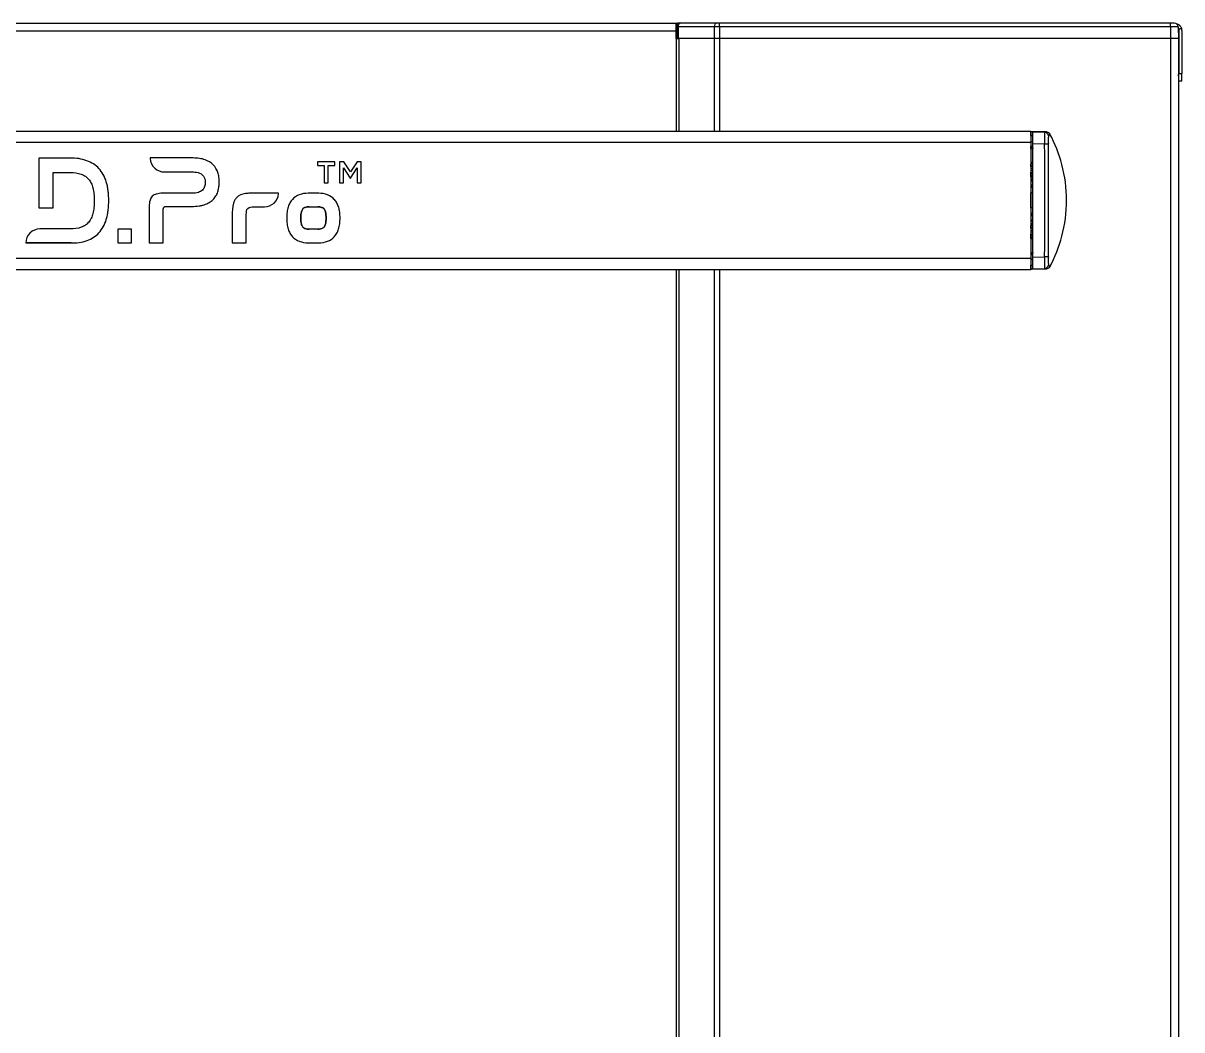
# Model space of a CAD drawing. Header units: millimetres. Extents: x -36 to 4467, y 2 to 3322.
# Drawn here: x 2793.3 to 3094.2, y 1658.7 to 1920 of the extents above; entities that cross this region are included whole.
import ezdxf

# ---------------------------------------------------------------- set-up
doc = ezdxf.new("R2010")
doc.units = ezdxf.units.MM

msp = doc.modelspace()

# ---------------------------------------------------------------- linework, layer by layer
for p, q in [((2623.69, 1920.05), (2962.86, 1920.05)), ((2963.2, 1919.95), (2962.85, 1919.95)), ((2962.86, 1918.05), (2962.86, 1920.05)), ((2963.19, 1919.06), (2963.2, 1920.05)), ((2964.06, 1920.05), (2963.21, 1920.05)), ((2963.21, 1919.06), (2963.21, 1920.05)), ((2973.43, 1920.05), (2964.06, 1920.05)), ((2974.1, 1920.05), (2973.43, 1920.05)), ((3091.27, 1920.05), (2974.1, 1920.05)), ((2974.1, 1919.06), (2974.1, 1920.05)), ((3092.22, 1920.05), (3091.27, 1920.05)), ((3091.27, 1919.06), (3091.27, 1920.05)), ((2623.69, 1918.05), (2962.86, 1918.05)), ((2962.86, 1918.75), (2962.86, 1918.05)), ((2963.17, 1918.15), (2962.86, 1918.15)), ((2962.86, 1918.05), (2962.86, 1916.05)), ((2962.86, 1916.05), (2962.86, 1918.05)), ((2962.86, 1918.05), (2962.86, 1916.05)), ((2963.13, 1916.05), (2963.19, 1919.06)), ((2963.21, 1919.06), (2963.19, 1919.06)), ((2963.21, 1919.06), (2963.19, 1916.05)), ((2963.35, 1919.06), (2963.33, 1916.05)), ((2972.72, 1919.06), (2963.35, 1919.06)), ((2972.72, 1919.06), (2972.68, 1916.05)), ((2974.1, 1919.06), (2972.72, 1919.06)), ((3091.27, 1919.06), (2974.1, 1919.06)), ((2974.1, 1919.06), (2974.1, 1916.05)), ((3091.27, 1919.06), (3091.27, 1916.05)), ((3093.22, 1919.06), (3091.27, 1919.06)), ((3093.22, 1919.06), (3093.27, 1916.05)), ((3093.37, 1918.15), (3093.23, 1918.15)), ((3093.37, 1918.67), (3093.37, 1918.15)), ((3093.37, 1918.45), (3093.37, 1918.15)), ((3093.37, 1918.15), (3093.37, 1906.95)), ((3093.37, 1918.15), (3093.37, 1906.95)), ((3094.17, 1918.15), (3094.17, 1906.95)), ((2962.86, 1916.05), (2963.51, 1916.05)), ((2962.86, 1916.05), (2962.86, 1892.04)), ((2972.68, 1916.05), (2963.51, 1916.05)), ((2963.57, 1916.05), (2963.57, 1892.04)), ((2974.1, 1916.05), (2972.68, 1916.05)), ((2972.69, 1916.05), (2972.69, 1892.04)), ((3091.27, 1916.05), (2974.1, 1916.05)), ((3091.27, 1916.05), (2974.1, 1916.05)), ((2974.1, 1916.05), (2974.1, 1892.04)), ((3093.27, 1916.05), (3091.27, 1916.05)), ((3093.27, 1916.05), (3091.27, 1916.05)), ((3091.27, 1916.05), (3091.27, 1498.55)), ((3093.27, 1916.05), (3093.27, 1498.55)), ((3093.37, 1904.95), (3093.37, 1906.95)), ((3093.37, 1906.95), (3094.17, 1906.95)), ((3094.17, 1904.95), (3093.37, 1904.95)), ((3094.17, 1904.95), (3094.17, 1906.95)), ((3093.27, 1901.2), (3093.27, 1901.2)), ((2531.58, 1892.05), (3054.96, 1892.05)), ((3054.97, 1892.04), (3054.97, 1889.05)), ((3059.05, 1891.8), (3054.97, 1891.94)), ((3054.97, 1891.85), (3054.99, 1891.85)), ((3054.97, 1890.85), (3055.47, 1890.85)), ((3054.99, 1890.85), (3054.99, 1891.85)), ((3055.47, 1891.83), (3055.47, 1891.83)), ((3055.47, 1888.84), (3055.47, 1891.83)), ((3055.47, 1891.83), (3058.55, 1891.73)), ((3054.97, 1889.05), (2531.57, 1889.05)), ((3054.97, 1889.35), (3055.47, 1889.35)), ((3054.97, 1889.05), (3054.97, 1859.05)), ((3054.97, 1888.15), (3055.47, 1888.15)), ((3054.97, 1887.55), (3054.97, 1888.05)), ((3054.97, 1887.55), (3054.97, 1887.55)), ((3054.97, 1887.55), (3055.47, 1887.55)), ((3054.97, 1887.55), (3054.97, 1883.95)), ((3055.47, 1859.26), (3055.47, 1888.84)), ((3055.47, 1888.84), (3058.54, 1888.73)), ((2805.54, 1885.02), (2797.32, 1885.02)), ((2797.32, 1885.02), (2797.32, 1872.12)), ((2797.32, 1885.02), (2797.32, 1872.12)), ((2805.54, 1885.02), (2797.32, 1885.02)), ((2826.24, 1885.05), (2826.26, 1884.88)), ((2837.39, 1885.05), (2826.24, 1885.05)), ((2826.24, 1885.05), (2826.26, 1884.88)), ((2837.39, 1885.05), (2826.24, 1885.05)), ((2874.25, 1884.02), (2869.72, 1884.02)), ((2869.72, 1884.02), (2869.72, 1883.07)), ((2869.72, 1884.02), (2869.72, 1883.07)), ((2874.25, 1884.02), (2869.72, 1884.02)), ((2874.25, 1883.07), (2874.25, 1884.02)), ((2874.25, 1883.07), (2874.25, 1884.02)), ((2876.59, 1884.02), (2875.45, 1884.02)), ((2875.45, 1884.02), (2875.45, 1878.58)), ((2875.45, 1884.02), (2875.45, 1878.58)), ((2876.59, 1884.02), (2875.45, 1884.02)), ((2878.28, 1881.44), (2876.59, 1884.02)), ((2878.28, 1881.44), (2876.59, 1884.02)), ((2879.97, 1884.02), (2878.28, 1881.44)), ((2879.97, 1884.02), (2878.28, 1881.44)), ((2881.08, 1884.02), (2879.97, 1884.02)), ((2881.08, 1884.02), (2879.97, 1884.02)), ((2881.08, 1878.58), (2881.08, 1884.02)), ((2881.08, 1878.58), (2881.08, 1884.02)), ((3054.97, 1883.95), (3054.97, 1883.95)), ((3054.97, 1883.95), (3055.47, 1883.95)), ((3054.97, 1883.95), (3054.97, 1883.45)), ((2801.07, 1872.12), (2801.07, 1881.27)), ((2801.07, 1881.27), (2805.54, 1881.27)), ((2801.07, 1881.27), (2805.54, 1881.27)), ((2801.07, 1872.12), (2801.07, 1881.27)), ((2829.98, 1881.41), (2837.52, 1881.41)), ((2829.98, 1881.41), (2837.52, 1881.41)), ((2869.72, 1883.07), (2871.45, 1883.07)), ((2869.72, 1883.07), (2871.45, 1883.07)), ((2871.45, 1883.07), (2871.45, 1878.58)), ((2871.45, 1883.07), (2871.45, 1878.58)), ((2872.52, 1878.58), (2872.52, 1883.07)), ((2872.52, 1883.07), (2874.25, 1883.07)), ((2872.52, 1883.07), (2874.25, 1883.07)), ((2872.52, 1878.58), (2872.52, 1883.07)), ((2876.48, 1882.45), (2878.2, 1879.84)), ((2876.48, 1878.58), (2876.48, 1882.45)), ((2876.48, 1882.45), (2878.2, 1879.84)), ((2876.48, 1878.58), (2876.48, 1882.45)), ((2878.31, 1879.84), (2880.04, 1882.45)), ((2878.31, 1879.84), (2880.04, 1882.45)), ((2880.04, 1882.45), (2880.04, 1878.58)), ((2880.04, 1882.45), (2880.04, 1878.58)), ((3054.97, 1883.45), (3054.97, 1883.45)), ((3054.97, 1882.81), (3054.97, 1883.45)), ((3054.97, 1882.81), (3054.97, 1882.81)), ((3054.97, 1882.81), (3054.97, 1882.31)), ((3054.97, 1882.31), (3054.97, 1882.31)), ((3054.97, 1882.31), (3054.97, 1881.79)), ((3055.47, 1882.31), (3054.97, 1882.31)), ((3054.97, 1881.79), (3054.97, 1881.79)), ((3055.47, 1881.79), (3054.97, 1881.79)), ((3054.97, 1881.79), (3054.97, 1881.29)), ((3054.97, 1880.64), (3054.97, 1881.29)), ((3054.97, 1881.29), (3054.97, 1881.29)), ((3054.97, 1880.14), (3054.97, 1880.64)), ((3054.97, 1880.64), (3054.97, 1880.64)), ((2871.45, 1878.58), (2872.52, 1878.58)), ((2871.45, 1878.58), (2872.52, 1878.58)), ((2875.45, 1878.58), (2876.48, 1878.58)), ((2875.45, 1878.58), (2876.48, 1878.58)), ((2878.2, 1879.84), (2878.31, 1879.84)), ((2878.2, 1879.84), (2878.31, 1879.84)), ((2880.04, 1878.58), (2881.08, 1878.58)), ((2880.04, 1878.58), (2881.08, 1878.58)), ((3054.97, 1880.14), (3054.97, 1880.14)), ((3054.97, 1880.14), (3055.47, 1880.14)), ((3054.97, 1880.14), (3054.97, 1879.52)), ((3055.47, 1879.52), (3054.97, 1879.52)), ((2837.12, 1875.88), (2829.39, 1875.88)), ((2837.12, 1875.88), (2829.39, 1875.88)), ((2859.6, 1875.88), (2852.18, 1875.88)), ((2859.6, 1875.88), (2852.18, 1875.88)), ((2859.59, 1875.71), (2859.6, 1875.88)), ((2859.59, 1875.71), (2859.6, 1875.88)), ((2870.02, 1875.88), (2867.27, 1875.88)), ((2870.02, 1875.88), (2867.27, 1875.88)), ((3054.97, 1872.11), (3054.97, 1875.98)), ((3055.47, 1875.98), (3054.97, 1875.98)), ((2797.32, 1872.12), (2801.07, 1872.12)), ((2797.32, 1872.12), (2801.07, 1872.12)), ((2826.02, 1872.51), (2826.02, 1863.04)), ((2826.02, 1872.51), (2826.02, 1863.04)), ((2829.66, 1863.04), (2829.66, 1871.76)), ((2829.66, 1863.04), (2829.66, 1871.76)), ((2830.34, 1872.47), (2836.99, 1872.47)), ((2830.34, 1872.47), (2836.99, 1872.47)), ((2853.19, 1872.36), (2855.98, 1872.36)), ((2853.19, 1872.36), (2855.98, 1872.36)), ((2867.51, 1872.37), (2869.77, 1872.37)), ((2867.51, 1872.37), (2869.77, 1872.37)), ((2874.11, 1874.25), (2874.07, 1874.3)), ((2874.11, 1874.25), (2874.07, 1874.3)), ((3055.47, 1872.11), (3054.97, 1872.11)), ((2847.59, 1870.93), (2847.59, 1863.04)), ((2847.59, 1870.93), (2847.59, 1863.04)), ((2851.22, 1863.04), (2851.22, 1870.42)), ((2851.22, 1863.04), (2851.22, 1870.42)), ((2805.53, 1866.62), (2797.61, 1866.62)), ((2805.53, 1866.62), (2797.61, 1866.62)), ((2817.87, 1866.55), (2817.87, 1863.04)), ((2821.38, 1866.55), (2817.87, 1866.55)), ((2817.87, 1866.55), (2817.87, 1863.04)), ((2821.38, 1866.55), (2817.87, 1866.55)), ((2821.38, 1863.04), (2821.38, 1866.55)), ((2821.38, 1863.04), (2821.38, 1866.55)), ((2869.77, 1866.58), (2867.51, 1866.58)), ((2869.77, 1866.58), (2867.51, 1866.58)), ((3054.97, 1868.57), (3054.97, 1867.95)), ((3055.47, 1868.57), (3054.97, 1868.57)), ((3054.97, 1867.95), (3054.97, 1867.95)), ((3054.97, 1867.95), (3054.97, 1867.45)), ((3055.47, 1867.95), (3054.97, 1867.95)), ((3054.97, 1867.45), (3054.97, 1867.45)), ((3054.97, 1866.81), (3054.97, 1867.45)), ((3054.97, 1866.81), (3054.97, 1866.81)), ((3054.97, 1866.81), (3054.97, 1866.31)), ((3054.97, 1866.31), (3054.97, 1866.31)), ((3054.97, 1866.31), (3055.47, 1866.31)), ((3054.97, 1866.31), (3054.97, 1865.79)), ((3054.97, 1865.79), (3054.97, 1865.79)), ((3054.97, 1865.79), (3054.97, 1865.29)), ((3055.47, 1865.79), (3054.97, 1865.79)), ((2805.7, 1862.98), (2793.97, 1862.98)), ((2793.97, 1862.98), (2805.7, 1862.98)), ((2817.87, 1863.04), (2821.38, 1863.04)), ((2817.87, 1863.04), (2821.38, 1863.04)), ((2826.02, 1863.04), (2829.66, 1863.04)), ((2826.02, 1863.04), (2829.66, 1863.04)), ((2847.59, 1863.04), (2851.22, 1863.04)), ((2847.59, 1863.04), (2851.22, 1863.04)), ((2867.27, 1863.04), (2870.02, 1863.04)), ((2867.27, 1863.04), (2870.02, 1863.04)), ((3054.97, 1864.64), (3054.97, 1865.29)), ((3054.97, 1865.29), (3054.97, 1865.29)), ((3054.97, 1864.14), (3054.97, 1864.64)), ((3054.97, 1864.64), (3054.97, 1864.64)), ((3054.97, 1864.14), (3054.97, 1864.14)), ((3054.97, 1864.14), (3055.47, 1864.14)), ((3054.97, 1864.14), (3054.97, 1860.55)), ((3054.97, 1860.55), (3054.97, 1860.55)), ((3054.97, 1860.55), (3054.97, 1860.05)), ((3054.97, 1860.55), (3055.47, 1860.55)), ((3054.97, 1859.94), (3055.47, 1859.95)), ((2531.57, 1859.05), (3054.97, 1859.05)), ((3054.97, 1859.05), (3054.97, 1856.05)), ((3054.97, 1858.75), (3055.47, 1858.75)), ((3054.97, 1857.25), (3055.47, 1857.25)), ((3054.99, 1856.24), (3054.99, 1857.25)), ((3055.47, 1859.26), (3058.54, 1859.37)), ((3055.47, 1856.26), (3055.47, 1859.26)), ((3054.96, 1856.05), (2531.58, 1856.05)), ((2962.86, 1856.04), (2962.86, 1498.55)), ((2963.57, 1856.04), (2963.57, 1498.55)), ((2972.69, 1856.04), (2972.69, 1498.55)), ((2974.1, 1856.04), (2974.1, 1498.55)), ((3054.97, 1856.15), (3059.05, 1856.29)), ((3054.97, 1856.24), (3054.99, 1856.24)), ((3055.47, 1856.26), (3058.55, 1856.37)), ((3055.47, 1856.26), (3055.47, 1856.26))]:
    msp.add_line(p, q)
for centre, radius, start, end in [((3092.22, 1919.05), 1, 1, 90), ((3092.37, 1918.15), 1.8, 0, 16.8722), ((3091.37, 1906.95), 2, 341.9888, 0), ((3054.97, 1879.52), 0.5, 269.9662, 0), ((3053.72, 1880.05), 2.5, 299.998, 314.4262), ((3053.72, 1880.05), 2.75, 301.1512, 309.5155), ((3053.97, 1880.05), 2.88, 290.3513, 301.4437), ((3053.97, 1868.05), 2.88, 58.5563, 69.6487), ((3053.72, 1868.05), 2.5, 45.5738, 60.002), ((3054.97, 1868.57), 0.5, 0, 90.0338), ((3053.72, 1868.05), 2.75, 50.4844, 58.9894), ((2797.61, 1862.98), 3.65, 90.0023, 180), ((2797.61, 1862.98), 3.65, 90.0023, 180)]:
    msp.add_arc(centre, radius, start, end)
for centre, major_axis, ratio, start_param, end_param in [((2964.06, 1919.05), (0, -1), 0.707107, 3.141593, 4.694936), ((2973.43, 1919.05), (0, -1), 0.707107, 3.141593, 4.694936), ((2963.21, 1919.05), (0.2, 0.007), 0.087095, 0.781591, 1.566863), ((3093.29, 1915.05), (-0.02, 1), 0.005103, 6.2831, 6.85207), ((3164.09, 1900.74), (-70.81, 0.73), 0.560911, 0.005762, 0.006692), ((3053.97, 1891.89), (-1.5, 0.05), 0.001942, 3.14166, 3.968691), ((3058.51, 1890.73), (0.114, -0.993), 0.999914, 1.486583, 2.992491), ((3058.51, 1888.73), (-1, -0.009), 0.000322, 1.605701, 3.110202), ((3054.97, 1883.95), (-0.5, 0), 0.999848, 1.570796, 3.141593), ((3054.97, 1883.31), (0.5, 0), 0.999848, 4.712389, 6.283185), ((3054.97, 1880.79), (0.5, 0), 0.999848, 0, 1.570796), ((3054.97, 1880.14), (0.5, 0), 0.999848, 0, 1.570796), ((3053.97, 1880.05), (0, 2.63), 1, 3.603996, 3.748805), ((3053.97, 1868.05), (0, 2.63), 1, 5.676368, 5.823533), ((3054.97, 1867.95), (-0.5, 0), 0.999848, 1.570796, 3.141593), ((3054.97, 1867.31), (0.5, 0), 0.999848, 4.712389, 6.283185), ((3054.97, 1864.79), (0.5, 0), 0.999848, 0, 1.570796), ((3054.97, 1864.14), (0.5, 0), 0.999848, 0, 1.570796), ((3058.51, 1859.37), (1, -0.009), 0.000322, 0.031391, 1.535891), ((3058.51, 1857.37), (-0.114, -0.993), 0.999914, 0.149102, 1.65501), ((3053.97, 1856.21), (1.5, 0.05), 0.001942, 5.456087, 6.283117)]:
    msp.add_ellipse(centre, major_axis=major_axis, ratio=ratio, start_param=start_param, end_param=end_param)
for points, knots in [([(3092.75, 1919.91), (3092.82, 1919.89), (3092.89, 1919.87), (3092.99, 1919.84), (3093.01, 1919.83), (3093.05, 1919.81), (3093.07, 1919.81), (3093.14, 1919.78), (3093.18, 1919.76), (3093.31, 1919.69), (3093.38, 1919.64), (3093.5, 1919.55), (3093.53, 1919.52), (3093.6, 1919.46), (3093.64, 1919.43), (3093.74, 1919.33), (3093.8, 1919.25), (3093.9, 1919.1), (3093.95, 1919.02), (3094, 1918.91), (3094.01, 1918.89), (3094.03, 1918.85), (3094.06, 1918.78), (3094.08, 1918.71), (3094.1, 1918.67)], [0, 0, 0, 0, 0.117486, 0.117486, 0.154258, 0.154258, 0.191029, 0.191029, 0.264572, 0.264572, 0.411658, 0.411658, 0.4852, 0.4852, 0.558743, 0.558743, 0.705829, 0.705829, 0.852914, 0.852914, 0.889686, 0.889686, 0.926457, 1, 1, 1, 1]), ([(3093.37, 1918.67), (3093.33, 1918.76), (3093.28, 1918.85), (3093.23, 1918.94), (3093.23, 1918.96), (3093.22, 1918.97)], [0, 0, 0, 0, 0.873545, 0.873545, 1, 1, 1, 1]), ([(3094.1, 1918.67), (3094.03, 1918.65), (3093.97, 1918.63), (3093.84, 1918.59), (3093.77, 1918.57), (3093.6, 1918.52), (3093.48, 1918.48), (3093.37, 1918.45)], [0, 0, 0, 0, 0.266509, 0.266509, 0.534271, 0.534271, 1, 1, 1, 1]), ([(3093.27, 1901.2), (3093.27, 1901.18), (3093.27, 1901.13), (3093.27, 1901.1), (3093.27, 1901.08), (3093.27, 1901.07), (3093.27, 1901.06), (3093.27, 1901.06), (3093.27, 1901.05), (3093.27, 1901.05), (3093.27, 1901.05)], [0, 0, 0, 0, 0.252325, 0.504651, 0.504651, 0.630814, 0.630814, 0.756976, 0.756976, 1, 1, 1, 1]), ([(3058.55, 1891.73), (3058.55, 1891.73), (3058.55, 1891.72), (3058.55, 1891.71), (3058.55, 1891.7), (3058.55, 1891.69), (3058.55, 1891.68), (3058.55, 1891.65), (3058.55, 1891.6), (3058.55, 1891.53), (3058.55, 1891.48), (3058.55, 1891.46), (3058.55, 1891.43), (3058.55, 1891.41), (3058.55, 1891.39), (3058.55, 1891.34), (3058.55, 1891.22), (3058.55, 1891.11), (3058.55, 1890.98), (3058.55, 1890.92), (3058.55, 1890.78), (3058.55, 1890.63), (3058.55, 1890.4), (3058.55, 1890.23), (3058.55, 1890.12), (3058.55, 1890.1), (3058.55, 1890.05), (3058.55, 1890.03), (3058.55, 1889.96), (3058.55, 1889.92), (3058.55, 1889.78), (3058.55, 1889.6), (3058.55, 1889.41), (3058.54, 1889.27), (3058.54, 1889.2), (3058.54, 1889.12), (3058.54, 1889.07), (3058.54, 1889.05), (3058.54, 1888.93), (3058.54, 1888.83), (3058.54, 1888.73)], [0, 0, 0, 0, 0.0625, 0.0625, 0.09375, 0.09375, 0.125, 0.125, 0.1875, 0.25, 0.25, 0.28125, 0.28125, 0.296875, 0.296875, 0.3125, 0.375, 0.4375, 0.4375, 0.5, 0.5, 0.5625, 0.625, 0.6875, 0.6875, 0.703125, 0.703125, 0.71875, 0.71875, 0.75, 0.75, 0.8125, 0.875, 0.875, 0.90625, 0.921875, 0.921875, 0.9375, 0.9375, 1, 1, 1, 1]), ([(3058.55, 1891.73), (3058.65, 1891.74), (3058.74, 1891.75), (3058.91, 1891.77), (3058.99, 1891.79), (3059.05, 1891.8)], [0, 0, 0, 0, 0.5, 0.5, 1, 1, 1, 1]), ([(3059.05, 1891.8), (3059.1, 1891.8), (3059.18, 1891.79), (3059.27, 1891.77), (3059.33, 1891.75), (3059.35, 1891.74), (3059.39, 1891.73), (3059.41, 1891.72), (3059.47, 1891.69), (3059.55, 1891.65), (3059.62, 1891.6), (3059.67, 1891.56), (3059.69, 1891.54), (3059.72, 1891.51), (3059.73, 1891.5), (3059.78, 1891.45), (3059.83, 1891.39), (3059.88, 1891.31), (3059.9, 1891.27)], [0, 0, 0, 0, 0.125, 0.25, 0.25, 0.3125, 0.3125, 0.375, 0.375, 0.5, 0.625, 0.625, 0.6875, 0.6875, 0.75, 0.75, 0.875, 1, 1, 1, 1]), ([(3059.51, 1890.76), (3059.51, 1890.76), (3059.51, 1890.75), (3059.51, 1890.74), (3059.51, 1890.74), (3059.51, 1890.73), (3059.51, 1890.72), (3059.51, 1890.69), (3059.51, 1890.65), (3059.51, 1890.58), (3059.51, 1890.57), (3059.51, 1890.54), (3059.51, 1890.52), (3059.51, 1890.48), (3059.5, 1890.44), (3059.5, 1890.33), (3059.5, 1890.25), (3059.5, 1890.06), (3059.5, 1889.96), (3059.5, 1889.8), (3059.5, 1889.74), (3059.5, 1889.66), (3059.5, 1889.63), (3059.5, 1889.57), (3059.5, 1889.54), (3059.5, 1889.38), (3059.5, 1889.26), (3059.5, 1889.1), (3059.5, 1889.07), (3059.5, 1889), (3059.5, 1888.97), (3059.51, 1888.87), (3059.51, 1888.8), (3059.51, 1888.74)], [0, 0, 0, 0, 0.0625, 0.0625, 0.09375, 0.09375, 0.125, 0.125, 0.25, 0.25, 0.28125, 0.28125, 0.3125, 0.3125, 0.375, 0.375, 0.5, 0.5, 0.625, 0.625, 0.6875, 0.6875, 0.71875, 0.71875, 0.75, 0.75, 0.875, 0.875, 0.90625, 0.90625, 0.9375, 0.9375, 1, 1, 1, 1]), ([(3059.51, 1890.76), (3059.56, 1890.8), (3059.61, 1890.85), (3059.69, 1890.93), (3059.73, 1890.98), (3059.79, 1891.07), (3059.82, 1891.11), (3059.85, 1891.17), (3059.86, 1891.19), (3059.88, 1891.22), (3059.88, 1891.24), (3059.89, 1891.26), (3059.9, 1891.26), (3059.9, 1891.27), (3059.9, 1891.27), (3059.9, 1891.27), (3059.9, 1891.27)], [0, 0, 0, 0, 0.25, 0.25, 0.5, 0.5, 0.75, 0.75, 0.875, 0.875, 0.9375, 0.96875, 0.984375, 0.992188, 0.992188, 1, 1, 1, 1]), ([(3059.9, 1856.82), (3061.24, 1859.33), (3063.45, 1864.93), (3064.63, 1874.05), (3063.45, 1883.16), (3061.24, 1888.77), (3059.9, 1891.27)], [0, 0, 0, 0, 0.237674, 0.5, 0.762326, 1, 1, 1, 1]), ([(3054.97, 1888.05), (3055, 1888.05), (3055.03, 1888.04), (3055.08, 1888.04), (3055.1, 1888.03), (3055.12, 1888.02), (3055.13, 1888.02), (3055.15, 1888.02), (3055.15, 1888.01), (3055.19, 1888), (3055.22, 1887.98), (3055.25, 1887.96), (3055.26, 1887.96), (3055.27, 1887.95), (3055.28, 1887.94), (3055.3, 1887.92), (3055.31, 1887.91), (3055.35, 1887.88), (3055.37, 1887.85), (3055.4, 1887.81), (3055.41, 1887.8), (3055.42, 1887.77), (3055.43, 1887.74), (3055.45, 1887.71), (3055.46, 1887.68), (3055.46, 1887.66), (3055.47, 1887.61), (3055.47, 1887.58), (3055.47, 1887.55)], [0, 0, 0, 0, 0.125, 0.125, 0.1875, 0.1875, 0.21875, 0.21875, 0.25, 0.25, 0.375, 0.375, 0.40625, 0.40625, 0.4375, 0.4375, 0.5, 0.5, 0.625, 0.625, 0.6875, 0.6875, 0.75, 0.8125, 0.8125, 0.875, 0.875, 1, 1, 1, 1]), ([(3058.54, 1859.37), (3058.56, 1861.81), (3058.58, 1864.26), (3058.6, 1869.15), (3058.61, 1871.6), (3058.61, 1876.49), (3058.6, 1878.94), (3058.58, 1883.83), (3058.56, 1886.28), (3058.54, 1888.73)], [0, 0, 0, 0, 0.25, 0.25, 0.5, 0.5, 0.75, 0.75, 1, 1, 1, 1]), ([(3059.51, 1859.36), (3059.53, 1861.8), (3059.54, 1864.25), (3059.56, 1869.15), (3059.57, 1871.6), (3059.57, 1876.5), (3059.56, 1878.94), (3059.54, 1883.84), (3059.53, 1886.29), (3059.51, 1888.74)], [0, 0, 0, 0, 0.25, 0.25, 0.5, 0.5, 0.75, 0.75, 1, 1, 1, 1]), ([(2805.7, 1862.98), (2807.12, 1862.98), (2809.21, 1863.2), (2811.6, 1864.39), (2813.03, 1865.6), (2814.16, 1867.18), (2814.8, 1868.77), (2815.16, 1870.19), (2815.36, 1871.37), (2815.45, 1872.42), (2815.49, 1873.3), (2815.5, 1873.98), (2815.49, 1874.67), (2815.45, 1875.54), (2815.36, 1876.58), (2815.16, 1877.76), (2814.8, 1879.17), (2814.16, 1880.75), (2812.66, 1882.86), (2809.73, 1884.71), (2806.99, 1885.02), (2805.54, 1885.02)], [0, 0, 0, 0, 0.125986, 0.180613, 0.234499, 0.290654, 0.351668, 0.3849, 0.420283, 0.458033, 0.477855, 0.498333, 0.518695, 0.538408, 0.575965, 0.611185, 0.644285, 0.705131, 0.761231, 0.871488, 1, 1, 1, 1]), ([(2805.7, 1862.98), (2807.12, 1862.98), (2809.21, 1863.2), (2811.6, 1864.39), (2813.03, 1865.6), (2814.16, 1867.18), (2814.8, 1868.77), (2815.16, 1870.19), (2815.36, 1871.37), (2815.45, 1872.42), (2815.49, 1873.3), (2815.5, 1873.98), (2815.49, 1874.67), (2815.45, 1875.54), (2815.36, 1876.58), (2815.16, 1877.76), (2814.8, 1879.17), (2814.16, 1880.75), (2812.66, 1882.86), (2809.73, 1884.71), (2806.99, 1885.02), (2805.54, 1885.02)], [0, 0, 0, 0, 0.125986, 0.180613, 0.234499, 0.290654, 0.351668, 0.3849, 0.420283, 0.458033, 0.477855, 0.498333, 0.518695, 0.538408, 0.575965, 0.611185, 0.644285, 0.705131, 0.761231, 0.871488, 1, 1, 1, 1]), ([(2826.26, 1884.88), (2826.33, 1883.97), (2827.19, 1882.15), (2829.07, 1881.41), (2829.98, 1881.41)], [0, 0, 0, 0, 0.500934, 1, 1, 1, 1]), ([(2826.26, 1884.88), (2826.33, 1883.97), (2827.19, 1882.15), (2829.07, 1881.41), (2829.98, 1881.41)], [0, 0, 0, 0, 0.500934, 1, 1, 1, 1]), ([(2843.82, 1881.27), (2843.59, 1882.01), (2842.74, 1883.46), (2840.86, 1884.55), (2839.02, 1884.99), (2837.95, 1885.05), (2837.39, 1885.05)], [0, 0, 0, 0, 0.289926, 0.601741, 0.787084, 1, 1, 1, 1]), ([(2843.82, 1881.27), (2843.59, 1882.01), (2842.74, 1883.46), (2840.86, 1884.55), (2839.02, 1884.99), (2837.95, 1885.05), (2837.39, 1885.05)], [0, 0, 0, 0, 0.289926, 0.601741, 0.787084, 1, 1, 1, 1]), ([(2805.54, 1881.27), (2806.49, 1881.27), (2807.87, 1881.12), (2809.44, 1880.35), (2810.33, 1879.55), (2810.99, 1878.5), (2811.44, 1877.21), (2811.65, 1875.97), (2811.73, 1874.86), (2811.75, 1873.95), (2811.73, 1873.05), (2811.65, 1871.94), (2811.44, 1870.7), (2811, 1869.41), (2810.35, 1868.37), (2809.46, 1867.57), (2807.89, 1866.79), (2806.49, 1866.62), (2805.53, 1866.62)], [0, 0, 0, 0, 0.128625, 0.183087, 0.23457, 0.288154, 0.348959, 0.419072, 0.458062, 0.499814, 0.541548, 0.580496, 0.650443, 0.710951, 0.764093, 0.815417, 0.8702, 1, 1, 1, 1]), ([(2805.54, 1881.27), (2806.49, 1881.27), (2807.87, 1881.12), (2809.44, 1880.35), (2810.33, 1879.55), (2810.99, 1878.5), (2811.44, 1877.21), (2811.65, 1875.97), (2811.73, 1874.86), (2811.75, 1873.95), (2811.73, 1873.05), (2811.65, 1871.94), (2811.44, 1870.7), (2811, 1869.41), (2810.35, 1868.37), (2809.46, 1867.57), (2807.89, 1866.79), (2806.49, 1866.62), (2805.53, 1866.62)], [0, 0, 0, 0, 0.128625, 0.183087, 0.23457, 0.288154, 0.348959, 0.419072, 0.458062, 0.499814, 0.541548, 0.580496, 0.650443, 0.710951, 0.764093, 0.815417, 0.8702, 1, 1, 1, 1]), ([(2836.99, 1872.47), (2837.66, 1872.47), (2838.63, 1872.53), (2839.83, 1872.76), (2840.59, 1873), (2841.25, 1873.31), (2842.02, 1873.75), (2842.81, 1874.42), (2843.38, 1875.25), (2843.71, 1875.95), (2843.89, 1876.5), (2844.02, 1877.07), (2844.15, 1877.83), (2844.22, 1878.83), (2844.13, 1880.06), (2843.95, 1880.89), (2843.82, 1881.27)], [0, 0, 0, 0, 0.149728, 0.214472, 0.272936, 0.326231, 0.37633, 0.468688, 0.555323, 0.598172, 0.641212, 0.684603, 0.727545, 0.812201, 0.909078, 1, 1, 1, 1]), ([(2836.99, 1872.47), (2837.66, 1872.47), (2838.63, 1872.53), (2839.83, 1872.76), (2840.59, 1873), (2841.25, 1873.31), (2842.02, 1873.75), (2842.81, 1874.42), (2843.38, 1875.25), (2843.71, 1875.95), (2843.89, 1876.5), (2844.02, 1877.07), (2844.15, 1877.83), (2844.22, 1878.83), (2844.13, 1880.06), (2843.95, 1880.89), (2843.82, 1881.27)], [0, 0, 0, 0, 0.149728, 0.214472, 0.272936, 0.326231, 0.37633, 0.468688, 0.555323, 0.598172, 0.641212, 0.684603, 0.727545, 0.812201, 0.909078, 1, 1, 1, 1]), ([(2837.52, 1881.41), (2837.76, 1881.41), (2838.58, 1881.37), (2839.43, 1881.05), (2839.82, 1880.63)], [0, 0, 0, 0, 0.297113, 1, 1, 1, 1]), ([(2837.52, 1881.41), (2837.76, 1881.41), (2838.58, 1881.37), (2839.43, 1881.05), (2839.82, 1880.63)], [0, 0, 0, 0, 0.297113, 1, 1, 1, 1]), ([(2839.82, 1880.63), (2840.18, 1880.25), (2840.5, 1879.55), (2840.55, 1878.84), (2840.55, 1878.65)], [0, 0, 0, 0, 0.731185, 1, 1, 1, 1]), ([(2839.82, 1880.63), (2840.18, 1880.25), (2840.5, 1879.55), (2840.55, 1878.84), (2840.55, 1878.65)], [0, 0, 0, 0, 0.731185, 1, 1, 1, 1]), ([(2840.55, 1878.65), (2840.55, 1878.31), (2840.46, 1877.6), (2839.87, 1876.62), (2838.66, 1875.96), (2837.68, 1875.88), (2837.12, 1875.88)], [0, 0, 0, 0, 0.205052, 0.419127, 0.664702, 1, 1, 1, 1]), ([(2840.55, 1878.65), (2840.55, 1878.31), (2840.46, 1877.6), (2839.87, 1876.62), (2838.66, 1875.96), (2837.68, 1875.88), (2837.12, 1875.88)], [0, 0, 0, 0, 0.205052, 0.419127, 0.664702, 1, 1, 1, 1]), ([(2829.39, 1875.88), (2828.87, 1875.88), (2828.13, 1875.82), (2827.27, 1875.48), (2826.78, 1875.12), (2826.43, 1874.64), (2826.08, 1873.78), (2826.02, 1873.03), (2826.02, 1872.51)], [0, 0, 0, 0, 0.281345, 0.395992, 0.499184, 0.60218, 0.716949, 1, 1, 1, 1]), ([(2829.39, 1875.88), (2828.87, 1875.88), (2828.13, 1875.82), (2827.27, 1875.48), (2826.78, 1875.12), (2826.43, 1874.64), (2826.08, 1873.78), (2826.02, 1873.03), (2826.02, 1872.51)], [0, 0, 0, 0, 0.281345, 0.395992, 0.499184, 0.60218, 0.716949, 1, 1, 1, 1]), ([(2848.63, 1874.71), (2848.45, 1874.5), (2847.73, 1873.38), (2847.59, 1871.98), (2847.59, 1870.93)], [0, 0, 0, 0, 0.20607, 1, 1, 1, 1]), ([(2848.63, 1874.71), (2848.45, 1874.5), (2847.73, 1873.38), (2847.59, 1871.98), (2847.59, 1870.93)], [0, 0, 0, 0, 0.20607, 1, 1, 1, 1]), ([(2852.18, 1875.88), (2851.79, 1875.88), (2850.55, 1875.82), (2849.21, 1875.37), (2848.63, 1874.71)], [0, 0, 0, 0, 0.306964, 1, 1, 1, 1]), ([(2852.18, 1875.88), (2851.79, 1875.88), (2850.55, 1875.82), (2849.21, 1875.37), (2848.63, 1874.71)], [0, 0, 0, 0, 0.306964, 1, 1, 1, 1]), ([(2855.98, 1872.36), (2856.86, 1872.37), (2858.67, 1873.08), (2859.51, 1874.84), (2859.59, 1875.71)], [0, 0, 0, 0, 0.500135, 1, 1, 1, 1]), ([(2855.98, 1872.36), (2856.86, 1872.37), (2858.67, 1873.08), (2859.51, 1874.84), (2859.59, 1875.71)], [0, 0, 0, 0, 0.500135, 1, 1, 1, 1]), ([(2867.27, 1875.88), (2866.49, 1875.88), (2864.98, 1875.68), (2863.69, 1874.82), (2863.2, 1874.31)], [0, 0, 0, 0, 0.524366, 1, 1, 1, 1]), ([(2867.27, 1875.88), (2866.49, 1875.88), (2864.98, 1875.68), (2863.69, 1874.82), (2863.2, 1874.31)], [0, 0, 0, 0, 0.524366, 1, 1, 1, 1]), ([(2874.07, 1874.3), (2873.58, 1874.81), (2872.31, 1875.68), (2870.79, 1875.88), (2870.02, 1875.88)], [0, 0, 0, 0, 0.477997, 1, 1, 1, 1]), ([(2874.07, 1874.3), (2873.58, 1874.81), (2872.31, 1875.68), (2870.79, 1875.88), (2870.02, 1875.88)], [0, 0, 0, 0, 0.477997, 1, 1, 1, 1]), ([(2829.66, 1871.76), (2829.66, 1871.95), (2829.76, 1872.36), (2830.16, 1872.47), (2830.34, 1872.47)], [0, 0, 0, 0, 0.508199, 1, 1, 1, 1]), ([(2829.66, 1871.76), (2829.66, 1871.95), (2829.76, 1872.36), (2830.16, 1872.47), (2830.34, 1872.47)], [0, 0, 0, 0, 0.508199, 1, 1, 1, 1]), ([(2851.22, 1870.42), (2851.22, 1870.96), (2851.29, 1872.3), (2852.64, 1872.36), (2853.19, 1872.36)], [0, 0, 0, 0, 0.496295, 1, 1, 1, 1]), ([(2851.22, 1870.42), (2851.22, 1870.96), (2851.29, 1872.3), (2852.64, 1872.36), (2853.19, 1872.36)], [0, 0, 0, 0, 0.496295, 1, 1, 1, 1]), ([(2863.2, 1874.31), (2862.95, 1874.04), (2862.5, 1873.41), (2862.03, 1872.27), (2861.81, 1871.19), (2861.73, 1870.23), (2861.7, 1869.46), (2861.73, 1868.69), (2861.81, 1867.73), (2862.03, 1866.65), (2862.5, 1865.51), (2862.95, 1864.88), (2863.2, 1864.61)], [0, 0, 0, 0, 0.106557, 0.222508, 0.352557, 0.423971, 0.500021, 0.576104, 0.647538, 0.777593, 0.893508, 1, 1, 1, 1]), ([(2863.2, 1874.31), (2862.95, 1874.04), (2862.5, 1873.41), (2862.03, 1872.27), (2861.81, 1871.19), (2861.73, 1870.23), (2861.7, 1869.46), (2861.73, 1868.69), (2861.81, 1867.73), (2862.03, 1866.65), (2862.5, 1865.51), (2862.95, 1864.88), (2863.2, 1864.61)], [0, 0, 0, 0, 0.106557, 0.222508, 0.352557, 0.423971, 0.500021, 0.576104, 0.647538, 0.777593, 0.893508, 1, 1, 1, 1]), ([(2867.51, 1872.37), (2867.18, 1872.37), (2866.7, 1872.33), (2866.2, 1872.11), (2866, 1871.96), (2865.83, 1871.79), (2865.66, 1871.5), (2865.49, 1871.01), (2865.4, 1870.48), (2865.36, 1869.94), (2865.35, 1869.46), (2865.36, 1868.98), (2865.4, 1868.45), (2865.49, 1867.92), (2865.65, 1867.44), (2865.83, 1867.15), (2865.99, 1866.98), (2866.2, 1866.83), (2866.69, 1866.62), (2867.18, 1866.58), (2867.51, 1866.58)], [0, 0, 0, 0, 0.119823, 0.167389, 0.189132, 0.21007, 0.250521, 0.308877, 0.39045, 0.441767, 0.501076, 0.560142, 0.61119, 0.692177, 0.749937, 0.789865, 0.810751, 0.832476, 0.880078, 1, 1, 1, 1]), ([(2867.51, 1866.58), (2867.18, 1866.58), (2866.69, 1866.62), (2866.2, 1866.83), (2865.99, 1866.98), (2865.83, 1867.15), (2865.65, 1867.44), (2865.49, 1867.92), (2865.4, 1868.45), (2865.36, 1868.98), (2865.35, 1869.46), (2865.36, 1869.94), (2865.4, 1870.48), (2865.49, 1871.01), (2865.66, 1871.5), (2865.83, 1871.79), (2866, 1871.96), (2866.2, 1872.11), (2866.7, 1872.33), (2867.18, 1872.37), (2867.51, 1872.37)], [0, 0, 0, 0, 0.119922, 0.167524, 0.189249, 0.210135, 0.250063, 0.307823, 0.38881, 0.439858, 0.498924, 0.558233, 0.60955, 0.691123, 0.749479, 0.78993, 0.810868, 0.832611, 0.880177, 1, 1, 1, 1]), ([(2871.93, 1869.46), (2871.93, 1870), (2871.89, 1870.72), (2871.63, 1871.5), (2871.45, 1871.79), (2871.29, 1871.96), (2871.08, 1872.11), (2870.59, 1872.33), (2870.11, 1872.37), (2869.77, 1872.37)], [0, 0, 0, 0, 0.383013, 0.499691, 0.580667, 0.622722, 0.666026, 0.760238, 1, 1, 1, 1]), ([(2869.77, 1872.37), (2870.11, 1872.37), (2870.59, 1872.33), (2871.08, 1872.11), (2871.29, 1871.96), (2871.45, 1871.79), (2871.63, 1871.5), (2871.89, 1870.72), (2871.93, 1870), (2871.93, 1869.46)], [0, 0, 0, 0, 0.239762, 0.333974, 0.377278, 0.419333, 0.500309, 0.616987, 1, 1, 1, 1]), ([(2874.07, 1864.61), (2874.32, 1864.88), (2874.78, 1865.51), (2875.25, 1866.65), (2875.47, 1867.73), (2875.56, 1868.69), (2875.58, 1869.46), (2875.56, 1870.22), (2875.47, 1871.16), (2875.26, 1872.22), (2874.8, 1873.35), (2874.36, 1873.98), (2874.11, 1874.25)], [0, 0, 0, 0, 0.107481, 0.224292, 0.355245, 0.427155, 0.50374, 0.578706, 0.649236, 0.77809, 0.893517, 1, 1, 1, 1]), ([(2874.07, 1864.61), (2874.32, 1864.88), (2874.78, 1865.51), (2875.25, 1866.65), (2875.47, 1867.73), (2875.56, 1868.69), (2875.58, 1869.46), (2875.56, 1870.22), (2875.47, 1871.16), (2875.26, 1872.22), (2874.8, 1873.35), (2874.36, 1873.98), (2874.11, 1874.25)], [0, 0, 0, 0, 0.107481, 0.224292, 0.355245, 0.427155, 0.50374, 0.578706, 0.649236, 0.77809, 0.893517, 1, 1, 1, 1]), ([(2871.41, 1867.11), (2871.59, 1867.32), (2871.89, 1868.11), (2871.93, 1868.92), (2871.93, 1869.46)], [0, 0, 0, 0, 0.335954, 1, 1, 1, 1]), ([(2871.93, 1869.46), (2871.93, 1868.92), (2871.89, 1868.11), (2871.59, 1867.32), (2871.41, 1867.11)], [0, 0, 0, 0, 0.664046, 1, 1, 1, 1]), ([(2869.77, 1866.58), (2870.24, 1866.58), (2870.88, 1866.64), (2871.34, 1867.02), (2871.41, 1867.11)], [0, 0, 0, 0, 0.796831, 1, 1, 1, 1]), ([(2871.41, 1867.11), (2871.34, 1867.02), (2870.88, 1866.64), (2870.24, 1866.58), (2869.77, 1866.58)], [0, 0, 0, 0, 0.203169, 1, 1, 1, 1]), ([(2863.2, 1864.61), (2863.69, 1864.1), (2864.98, 1863.25), (2866.49, 1863.04), (2867.27, 1863.04)], [0, 0, 0, 0, 0.475673, 1, 1, 1, 1]), ([(2863.2, 1864.61), (2863.69, 1864.1), (2864.98, 1863.25), (2866.49, 1863.04), (2867.27, 1863.04)], [0, 0, 0, 0, 0.475673, 1, 1, 1, 1]), ([(2870.02, 1863.04), (2870.79, 1863.04), (2872.3, 1863.24), (2873.58, 1864.1), (2874.07, 1864.61)], [0, 0, 0, 0, 0.522596, 1, 1, 1, 1]), ([(2870.02, 1863.04), (2870.79, 1863.04), (2872.3, 1863.24), (2873.58, 1864.1), (2874.07, 1864.61)], [0, 0, 0, 0, 0.522596, 1, 1, 1, 1]), ([(3055.47, 1860.55), (3055.47, 1860.51), (3055.47, 1860.48), (3055.46, 1860.43), (3055.46, 1860.42), (3055.45, 1860.39), (3055.44, 1860.37), (3055.42, 1860.32), (3055.41, 1860.3), (3055.38, 1860.25), (3055.37, 1860.24), (3055.35, 1860.22), (3055.33, 1860.19), (3055.3, 1860.17), (3055.28, 1860.15), (3055.26, 1860.14), (3055.22, 1860.11), (3055.19, 1860.1), (3055.15, 1860.08), (3055.13, 1860.07), (3055.1, 1860.06), (3055.08, 1860.06), (3055.03, 1860.05), (3055, 1860.05), (3054.97, 1860.05)], [0, 0, 0, 0, 0.125, 0.125, 0.1875, 0.1875, 0.25, 0.25, 0.375, 0.375, 0.4375, 0.4375, 0.5, 0.5625, 0.5625, 0.625, 0.625, 0.75, 0.75, 0.8125, 0.8125, 0.875, 0.875, 1, 1, 1, 1]), ([(3058.54, 1859.37), (3058.54, 1859.27), (3058.54, 1859.17), (3058.54, 1859.02), (3058.54, 1858.97), (3058.54, 1858.87), (3058.54, 1858.83), (3058.55, 1858.68), (3058.55, 1858.49), (3058.55, 1858.31), (3058.55, 1858.17), (3058.55, 1858.13), (3058.55, 1858.06), (3058.55, 1858.04), (3058.55, 1858), (3058.55, 1857.89), (3058.55, 1857.7), (3058.55, 1857.54), (3058.55, 1857.39), (3058.55, 1857.32), (3058.55, 1857.18), (3058.55, 1857.05), (3058.55, 1856.87), (3058.55, 1856.77), (3058.55, 1856.71), (3058.55, 1856.7), (3058.55, 1856.68), (3058.55, 1856.67), (3058.55, 1856.64), (3058.55, 1856.62), (3058.55, 1856.56), (3058.55, 1856.49), (3058.55, 1856.45), (3058.55, 1856.42), (3058.55, 1856.4), (3058.55, 1856.39), (3058.55, 1856.39), (3058.55, 1856.39), (3058.55, 1856.37), (3058.55, 1856.37), (3058.55, 1856.37)], [0, 0, 0, 0, 0.0625, 0.0625, 0.09375, 0.09375, 0.125, 0.125, 0.1875, 0.25, 0.25, 0.28125, 0.28125, 0.296875, 0.296875, 0.3125, 0.375, 0.4375, 0.4375, 0.5, 0.5, 0.5625, 0.625, 0.6875, 0.6875, 0.703125, 0.703125, 0.71875, 0.71875, 0.75, 0.75, 0.8125, 0.875, 0.875, 0.90625, 0.921875, 0.921875, 0.9375, 0.9375, 1, 1, 1, 1]), ([(3059.9, 1856.82), (3059.88, 1856.78), (3059.83, 1856.71), (3059.78, 1856.64), (3059.73, 1856.59), (3059.72, 1856.58), (3059.69, 1856.55), (3059.67, 1856.53), (3059.62, 1856.49), (3059.58, 1856.47), (3059.53, 1856.43), (3059.51, 1856.42), (3059.47, 1856.4), (3059.45, 1856.39), (3059.39, 1856.37), (3059.31, 1856.33), (3059.23, 1856.31), (3059.16, 1856.3), (3059.14, 1856.3), (3059.1, 1856.3), (3059.07, 1856.3), (3059.05, 1856.29)], [0, 0, 0, 0, 0.125, 0.25, 0.25, 0.3125, 0.3125, 0.375, 0.375, 0.5, 0.5, 0.5625, 0.5625, 0.625, 0.625, 0.75, 0.875, 0.875, 0.9375, 0.9375, 1, 1, 1, 1]), ([(3059.51, 1859.36), (3059.51, 1859.29), (3059.51, 1859.22), (3059.5, 1859.13), (3059.5, 1859.09), (3059.5, 1859.03), (3059.5, 1859), (3059.5, 1858.83), (3059.5, 1858.71), (3059.5, 1858.56), (3059.5, 1858.53), (3059.5, 1858.47), (3059.5, 1858.44), (3059.5, 1858.35), (3059.5, 1858.3), (3059.5, 1858.13), (3059.5, 1858.03), (3059.5, 1857.84), (3059.5, 1857.76), (3059.5, 1857.65), (3059.51, 1857.62), (3059.51, 1857.57), (3059.51, 1857.55), (3059.51, 1857.53), (3059.51, 1857.51), (3059.51, 1857.45), (3059.51, 1857.41), (3059.51, 1857.37), (3059.51, 1857.37), (3059.51, 1857.36), (3059.51, 1857.35), (3059.51, 1857.34), (3059.51, 1857.34), (3059.51, 1857.34)], [0, 0, 0, 0, 0.0625, 0.0625, 0.09375, 0.09375, 0.125, 0.125, 0.25, 0.25, 0.28125, 0.28125, 0.3125, 0.3125, 0.375, 0.375, 0.5, 0.5, 0.625, 0.625, 0.6875, 0.6875, 0.71875, 0.71875, 0.75, 0.75, 0.875, 0.875, 0.90625, 0.90625, 0.9375, 0.9375, 1, 1, 1, 1]), ([(3059.9, 1856.82), (3059.9, 1856.82), (3059.9, 1856.82), (3059.9, 1856.83), (3059.9, 1856.83), (3059.89, 1856.84), (3059.88, 1856.86), (3059.87, 1856.89), (3059.85, 1856.92), (3059.82, 1856.98), (3059.79, 1857.03), (3059.73, 1857.12), (3059.69, 1857.16), (3059.61, 1857.25), (3059.56, 1857.29), (3059.51, 1857.34)], [0, 0, 0, 0, 0.007812, 0.007812, 0.015625, 0.03125, 0.0625, 0.125, 0.25, 0.25, 0.5, 0.5, 0.75, 0.75, 1, 1, 1, 1]), ([(3059.05, 1856.29), (3058.99, 1856.31), (3058.91, 1856.32), (3058.74, 1856.34), (3058.65, 1856.36), (3058.55, 1856.37)], [0, 0, 0, 0, 0.5, 0.5, 1, 1, 1, 1])]:
    msp.add_open_spline(points, degree=3, knots=knots)
for points in [[(3054.97, 1892.04), (3054.97, 1892.04), (3054.97, 1892.05), (3054.96, 1892.05)], [(3054.96, 1856.05), (3054.97, 1856.05), (3054.97, 1856.05), (3054.97, 1856.05)]]:
    msp.add_open_spline(points, degree=3)

doc.saveas('drawing.dxf')
